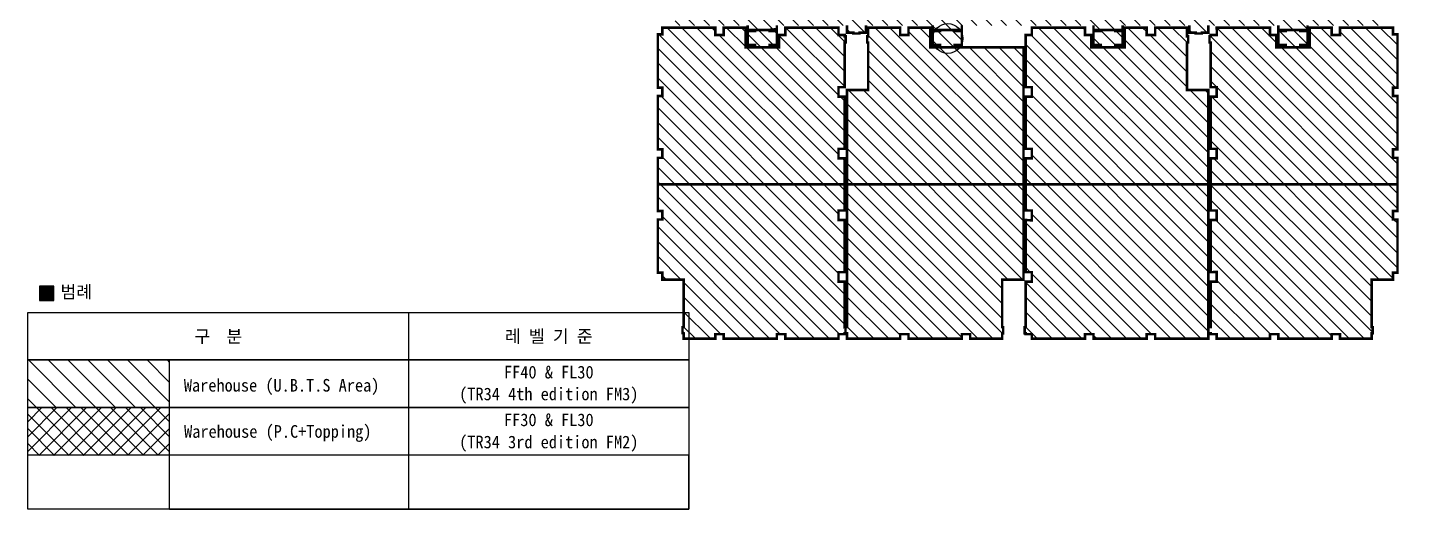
# Model space of a CAD drawing. Header units: millimetres. Extents: x 1364877 to 2662909, y 234189 to 1399913.
# Drawn here: x 1364877 to 1611641, y 535220 to 621110 of the extents above; entities that cross this region are included whole.
import ezdxf
from ezdxf.enums import TextEntityAlignment as Align

# ---------------------------------------------------------------- set-up
doc = ezdxf.new("R2010")
doc.units = ezdxf.units.MM
doc.header["$LTSCALE"] = 5
doc.header["$MEASUREMENT"] = 0
for name, color, linetype, lineweight in [('A-MKXS-LEAD', 7, 'CONTINUOUS', 25), ('A-XXXX-HATC', 8, 'CONTINUOUS', 18), ('A-XXXX-TABL', 7, 'CONTINUOUS', 25), ('A-XXXX-TXT1', 3, 'CONTINUOUS', 25)]:
    doc.layers.add(name, color=color, linetype=linetype, lineweight=lineweight)
for name, color, linetype in [('BOX', 7, 'CONTINUOUS'), ('DW-Area', 3, 'CONTINUOUS'), ('DW-Constr J', 1, 'CONTINUOUS'), ('DW-ETC', 7, 'CONTINUOUS')]:
    doc.layers.add(name, color=color, linetype=linetype)
doc.styles.add('돋움체', font='')
doc.styles.get('돋움체').set_extended_font_data('DotumChe')

msp = doc.modelspace()

# ---------------------------------------------------------------- hatches: boundary and pattern name
at = {"layer": 'A-XXXX-HATC'}
h = msp.add_hatch(dxfattribs=at)
h.set_pattern_fill('ANSI31', color=3, scale=20000, angle=90, style=0)
h.set_pattern_definition([(135, (0, 0), (-1767.766952966369, -1767.766952966369), [])])
h.paths.add_polyline_path([(1364887.732841644, 561869.7898428086), (1390220.584840756, 561869.7898428086), (1390220.584840756, 553365.7193176583), (1364887.732841644, 553365.7193176462)])
at = {"layer": 'BOX'}
h = msp.add_hatch(color=4, dxfattribs=at)
h.dxf.hatch_style = 1
h.paths.add_polyline_path([(1366970.446798531, 572475.6339242407), (1369521.667956542, 572475.6339242407), (1369521.667956542, 575026.8550822516), (1366970.446798531, 575026.8550822516)])
at = {"layer": 'DW-Area'}
h = msp.add_hatch(dxfattribs=at)
h.set_pattern_fill('ANSI31', color=256, scale=15000, angle=90)
h.set_pattern_definition([(135, (0, 0), (-1325.825214724777, -1325.825214724777), [])])
h.paths.add_polyline_path([(1488891.011442174, 643159.7937084521), (1488891.011442174, 643087.2937084521), (1488901.011442174, 643087.2937084521), (1488901.011442174, 643097.2937084521), (1489011.011442174, 643097.2937084521), (1489011.011442174, 643022.2937084521), (1488991.011442174, 643022.2937084521), (1488991.011442174, 641359.7937084526), (1487891.011442174, 641359.7937084531), (1487891.011442174, 641059.7937084526), (1487801.011442188, 641059.7937084526), (1487801.011442188, 639259.7937084526), (1487891.011442174, 639259.7937084526), (1487891.011442174, 637359.7937084526), (1477241.011442173, 637359.7937084526), (1477241.011442173, 632309.7937084526), (1478041.011442174, 632309.7937084521), (1478041.011442174, 631009.7937084521), (1477241.011442173, 631009.7937084521), (1477241.011442173, 629409.7937084568), (1480441.01144218, 629409.7937084563), (1480441.01144218, 621509.7937084526), (1493391.011442173, 621509.7937084526), (1493391.011442174, 620709.7937084526), (1494691.011442174, 620709.7937084521), (1494691.011442174, 620509.7937084526), (1493391.011442174, 620509.7937084526), (1493391.011442174, 618009.7937084526), (1494691.011442173, 618009.7937084526), (1494691.011442174, 617609.7937084526), (1492991.011442174, 617609.7937084526), (1492991.011442174, 621109.7937084526), (1489091.011442174, 621109.7937084526), (1489091.011442174, 619809.7937084531), (1487591.011442174, 619809.7937084531), (1487591.011442174, 621109.7937084526), (1478141.011442174, 621109.7937084526), (1478141.011442174, 619909.7937084521), (1477341.011442173, 619909.7937084531), (1477341.011442173, 610409.7937084526), (1478141.011442174, 610409.7937084521), (1478141.011442174, 608909.7937084521), (1477341.011442173, 608909.7937084526), (1477341.011442173, 599409.7937084526), (1478141.011442174, 599409.7937084521), (1478141.011442174, 597909.7937084521), (1477341.011442173, 597909.7937084526), (1477341.011442173, 588409.7937084526), (1478141.011442174, 588409.7937084521), (1478141.011442174, 586909.7937084521), (1477341.011442173, 586909.7937084521), (1477341.011442173, 577409.7937084521), (1478141.011442174, 577409.7937084521), (1478141.011442174, 576159.7937084526), (1481941.011442172, 576159.7937084526), (1481941.01144217, 567709.7937084512), (1481751.011442169, 567709.7937084512), (1481751.011442175, 566609.7937084521), (1481941.01144217, 566609.7937084512), (1481941.011442172, 565659.7937084526), (1487591.011442173, 565659.7937084526), (1487591.011442174, 566459.7937084526), (1489091.011442174, 566459.7937084526), (1489091.011442174, 565659.7937084526), (1498591.011442174, 565648.0117424853), (1498591.011442174, 566459.7937084526), (1500091.011442174, 566459.7937084526), (1500091.011442174, 565659.7937084526), (1509591.011442174, 565659.7937084526), (1509591.011442174, 566459.7937084526), (1510691.011442174, 566459.7937084521), (1510691.011442187, 566609.7937084517), (1510831.011442201, 566609.7937084503), (1510831.011442201, 567709.7937084517), (1510691.011442187, 567709.7937084503), (1510691.011442173, 575809.7937084526), (1509591.011442174, 575809.7937084526), (1509591.011442174, 577509.7937084526), (1510691.011442174, 577509.7937084526), (1510691.011442174, 586809.7937084526), (1509591.011442174, 586809.7937084526), (1509591.011442174, 588509.7937084526), (1510691.011442173, 588509.7937084526), (1510691.011442174, 597809.7937084526), (1509591.011442174, 597819.1993852231), (1509591.011442174, 599509.7937084526), (1510691.011442174, 599509.7937084526), (1510691.011442173, 608809.7937084526), (1509591.011442173, 608809.7937084526), (1509591.011442174, 610509.7937084531), (1510691.011442171, 610509.7937084531), (1510691.011442171, 618459.7937084531), (1510881.011442176, 618459.7937084531), (1510881.011442176, 619559.7937084531), (1510691.011442174, 619559.7937084526), (1510691.011442174, 619809.7937084526), (1509591.011442175, 619809.7937084526), (1509591.011442174, 621101.3911328256), (1500091.011442174, 621109.7937084526), (1500091.011442174, 619809.7937084531), (1498991.011442174, 619809.7937084531), (1498991.011442173, 617609.7937084526), (1497291.011442174, 617609.7937084526), (1497291.011442173, 618009.7937084526), (1498591.011442173, 618009.7937084526), (1498591.011442173, 620509.7937084526), (1497291.011442173, 620509.7937084526), (1497291.011442173, 620709.7937084526), (1498591.011442174, 620712.4438773846), (1498591.011442173, 621509.7937084526), (1511091.011442175, 621509.7937084526), (1511091.011442174, 620209.7937084521), (1512241.011442174, 620209.7937084521), (1512241.011442173, 620069.7937084461), (1513341.011442176, 620069.7937084461), (1513341.011442176, 620209.7937084521), (1514491.011442174, 620209.7937084521), (1514491.011442174, 621509.7937084521), (1526391.011442174, 621509.7937084521), (1526391.011442174, 620709.7937084521), (1527691.011442174, 620709.7937084521), (1527691.011442174, 620509.7937084521), (1526391.011442174, 620509.7937084521), (1526391.011442174, 618009.7937084521), (1527691.011442174, 618009.7937084521), (1527691.011442174, 617609.7937084531), (1525991.011442175, 617609.7937084526), (1525991.011442174, 621109.7937084526), (1522091.011442174, 621109.7937084526), (1522091.011442174, 619809.7937084531), (1520591.011442174, 619809.7937084531), (1520591.011442174, 621109.7937084526), (1514891.011442174, 621109.7937084526), (1514891.011442175, 619559.7937084512), (1514701.011442173, 619559.7937084512), (1514701.011442173, 618459.7937084521), (1514891.011442174, 618459.7937084521), (1514891.011442174, 610009.7937084526), (1511091.011442174, 610009.7937084521), (1511091.011442152, 567709.7937084517), (1510831.011442201, 567709.7937084503), (1510831.011442201, 566609.7937084503), (1511091.011442195, 566609.7937084489), (1511091.011442173, 565659.7937084526), (1520591.011442174, 565659.7937084526), (1520591.011442174, 566459.7937084521), (1522091.011442174, 566459.7937084521), (1522091.011442173, 565659.7937084526), (1531591.011442173, 565659.7937084526), (1531591.011442174, 566459.7937084521), (1533091.011442174, 566459.7937084521), (1533091.011442174, 565664.6681061961), (1538791.011442172, 565659.7937084526), (1538791.011442173, 566609.7937084531), (1538981.011442174, 566609.7937084526), (1538981.011442174, 567709.7937084526), (1538791.011442172, 567709.7937084526), (1538791.011442172, 576159.7937084521), (1542591.011442174, 576159.7937084521), (1542591.011442171, 617609.7937084521), (1530291.011442174, 617609.7937084521), (1530291.011442174, 618009.7937084531), (1531591.011442173, 618009.7937084535), (1531591.011442173, 620509.7937084521), (1530291.011442174, 620509.7937084521), (1530291.011442173, 620709.7937084521), (1531591.011442174, 620709.7937084521), (1531591.011442174, 621509.7937084526), (1555091.011442173, 621509.7937084526), (1555091.011442174, 620709.7937084521), (1556391.011442174, 620709.7937084521), (1556391.011442174, 620509.7937084521), (1555091.011442174, 620509.7937084521), (1555091.011442173, 618009.7937084521), (1556391.011442174, 618009.7937084521), (1556391.011442173, 617609.7937084526), (1554691.011442174, 617609.7937084526), (1554691.011442173, 619809.7937084531), (1553591.011442174, 619809.7937084531), (1553591.011442174, 621109.7937084526), (1544091.011442174, 621109.7937084526), (1544091.011442174, 619809.7937084531), (1542991.011442174, 619809.7937084531), (1542991.011442174, 610509.7937084531), (1544091.011442176, 610509.7937084521), (1544091.011442176, 608809.7937084526), (1542991.011442174, 608809.7937084526), (1542991.011442174, 599509.7937084531), (1544091.011442174, 599509.7937084521), (1544091.011442174, 597809.7937084526), (1542991.011442174, 597809.7937084526), (1542991.011442167, 588509.7937084531), (1544091.011442173, 588509.7937084521), (1544091.011442175, 586811.8700589623), (1542991.011442175, 586809.7937084526), (1542991.011442175, 577509.7937084531), (1544091.011442175, 577509.7937084531), (1544091.011442175, 575809.7937084526), (1542991.011442175, 575809.7937084526), (1542991.011442173, 567709.7937084512), (1542801.01144219, 567709.7937084512), (1542801.011442197, 566609.7937084521), (1542991.011442175, 566609.7937084531), (1542991.011442175, 566459.7937084526), (1544091.011442175, 566459.7937084521), (1544091.011442175, 565659.7937084526), (1553591.011442173, 565659.7937084526), (1553591.011442174, 566459.7937084526), (1555091.011442174, 566459.7937084526), (1555091.011442174, 565659.7937084526), (1564591.011442173, 565659.7937084526), (1564591.011442174, 566459.7937084526), (1566091.011442174, 566459.7937084526), (1566091.011442174, 565659.7937084526), (1575591.011442174, 565659.7937084526), (1575591.011442148, 566609.7937084512), (1575591.011442148, 567709.793708454), (1575591.011442148, 610009.7937084526), (1571791.011442174, 610009.7937084526), (1571791.011442174, 618459.7937084521), (1571981.011442174, 618459.7937084521), (1571981.011442174, 619559.7937084526), (1571791.011442172, 619559.7937084521), (1571791.011442172, 621109.7937084526), (1566091.011442174, 621109.7937084526), (1566091.011442174, 619809.7937084531), (1564591.011442174, 619809.7937084531), (1564591.011442173, 621109.7937084526), (1560691.011442173, 621109.7937084526), (1560691.011442173, 617609.7937084526), (1558991.011442174, 617609.7937084526), (1558991.011442174, 618009.7937084521), (1560291.011442173, 618009.7937084521), (1560291.011442173, 620509.7937084521), (1558991.011442174, 620509.7937084521), (1558991.011442174, 620709.7937084521), (1560291.011442174, 620709.7937084521), (1560291.011442174, 621509.7937084521), (1572191.011442174, 621509.7937084521), (1572191.011442174, 620209.7937084526), (1573341.011442174, 620209.7937084526), (1573341.011442174, 620069.7937084526), (1574441.011442174, 620069.7937084526), (1574441.011442174, 620209.7937084526), (1575591.011442174, 620209.7937084526), (1575591.011442175, 621509.7937084526), (1588091.011442174, 621509.7937084526), (1588091.011442174, 620709.7937084526), (1589391.011442174, 620709.7937084526), (1589391.011442174, 620509.7937084526), (1588091.011442174, 620509.7937084526), (1588091.011442174, 618009.7937084526), (1589391.011442174, 618009.7937084526), (1589391.011442174, 617609.7937084526), (1587691.011442174, 617609.7937084526), (1587691.011442174, 619809.7937084531), (1586591.011442173, 619809.7937084531), (1586591.011442173, 621109.7937084526), (1577091.011442173, 621109.7937084526), (1577096.642584533, 619809.7937084531), (1575991.011442176, 619809.7937084531), (1575991.011442174, 619559.7937084526), (1575801.011442174, 619559.7937084531), (1575801.011442174, 618459.7937084531), (1575991.011442174, 618459.7937084531), (1575991.011442176, 610509.7937084526), (1577091.011442176, 610509.7937084526), (1577091.011442176, 608809.7937084526), (1575991.011442176, 608809.7937084526), (1575991.011442176, 599509.7937084526), (1577091.011442174, 599509.7937084526), (1577091.011442176, 597809.7937084526), (1575991.011442174, 597809.7937084526), (1575991.011442176, 588509.7937084526), (1577091.011442174, 588509.7937084526), (1577091.011442176, 586809.7937084526), (1575991.011442176, 586809.7937084526), (1575991.011442174, 577509.7937084526), (1577091.011442174, 577524.5654842366), (1577091.011442176, 575809.7937084526), (1575991.011442176, 575809.7937084526), (1575991.011442157, 567709.7937084521), (1575591.011442148, 567709.7937084521), (1575591.011442174, 566609.7937084512), (1575991.011442174, 566609.7937084512), (1575991.011442174, 566459.7937084521), (1577091.011442174, 566459.7937084521), (1577091.011442174, 565659.7937084526), (1586591.011442173, 565659.7937084526), (1586591.011442174, 566459.7937084526), (1588091.011442174, 566459.7937084526), (1588091.011442174, 565659.7937084526), (1597591.011442173, 565659.7937084526), (1597591.011442174, 566459.7937084526), (1599091.011442174, 566459.7937084526), (1599091.011442174, 565659.7937084526), (1604741.011442172, 565659.7937084526), (1604741.011442165, 566609.7937084531), (1604931.011442172, 566609.7937084521), (1604931.011442172, 567709.7937084521), (1604741.011442165, 567709.7937084521), (1604741.011442173, 576159.7937084521), (1608541.011442174, 576159.7937084526), (1608541.011442174, 577409.7937084526), (1609341.011442173, 577409.7937084526), (1609341.011442173, 586909.7937084526), (1608541.011442173, 586909.7937084526), (1608541.011442173, 588409.7937084526), (1609341.011442173, 588409.7937084526), (1609341.011442173, 597909.7937084526), (1608541.011442174, 597909.7937084526), (1608541.011442174, 599409.7937084526), (1609341.011442173, 599409.7937084526), (1609341.011442173, 608909.7937084526), (1608541.011442174, 608909.7937084526), (1608541.011442173, 610409.7937084526), (1609341.011442173, 610409.7937084526), (1609341.011442173, 619909.7937084531), (1608541.011442173, 619909.7937084531), (1608541.011442173, 621109.7937084526), (1599091.011442174, 621109.7937084526), (1599091.011442174, 619809.7937084531), (1597591.011442173, 619809.7937084531), (1597591.011442173, 621109.7937084526), (1593691.011442174, 621109.7937084526), (1593691.011442174, 617609.7937084526), (1591991.011442173, 617609.7937084526), (1591991.011442173, 618009.7937084526), (1593291.011442174, 618009.7937084526), (1593291.011442173, 620509.7937084526), (1591991.011442173, 620509.7937084526), (1591991.011442174, 620709.7937084526), (1593291.011442173, 620709.7937084526), (1593291.011442174, 621509.7937084526), (1606241.01144217, 621509.7937084526), (1606241.01144217, 629411.8731283249), (1609441.011442174, 629411.8731283249), (1609441.011442174, 631009.7937084526), (1608641.011442174, 631009.7937084521), (1608641.011442174, 632309.7937084521), (1609441.011442174, 632309.7937084526), (1609441.011442174, 641359.7937084531), (1608641.011442173, 641359.7937084531), (1608641.011442174, 643059.7937084521), (1604141.011442173, 643059.7937084838), (1604141.011442173, 643159.7937084838), (1604091.011442174, 643159.7937084838), (1604091.011442174, 643149.7937084521), (1602991.011442174, 643149.7937084456), (1602991.011442175, 643059.7937084833), (1598991.011442174, 643059.7937084521), (1598991.011442174, 641359.7937084531), (1597691.011442175, 641359.7937084526), (1597691.011442174, 642309.7937084521), (1597241.011442111, 642309.7937084521), (1597241.011442111, 642259.7937083818), (1597091.011442181, 642259.7937084521), (1597091.011442181, 642659.7937084521), (1594791.011442181, 642659.7937080172), (1594791.011442181, 642259.7937084521), (1594641.011442349, 642259.7937050244), (1594641.011442349, 642309.7937084521), (1594141.011441978, 642309.7937084521), (1594141.011441978, 642259.7937084521), (1593991.011442181, 642259.7937084521), (1593991.011442168, 642659.7937080172), (1591691.011442168, 642659.7937080172), (1591691.011442181, 642259.7937084521), (1591541.011442181, 642259.7937083818), (1591541.011442181, 642309.7937084521), (1591041.011442013, 642309.7937050947), (1591041.011442013, 642259.7937050244), (1590891.011442181, 642259.7937050244), (1590891.011442168, 642659.7937080172), (1588591.011442181, 642659.7937080172), (1588591.011442181, 642259.7937084521), (1588441.011442251, 642259.7937084521), (1588441.011442251, 642309.7937084521), (1587991.011442174, 642309.7937084521), (1587991.011442175, 641359.7937084526), (1586691.011442171, 641359.7937084526), (1586691.011442174, 642309.7937084521), (1586241.011442111, 642309.7937084521), (1586241.011442111, 642259.7937083818), (1586091.011442181, 642259.7937083818), (1586091.011442181, 642659.7937084521), (1583791.011442181, 642659.7937080172), (1583791.011442181, 642259.7937084521), (1583641.011442349, 642259.7937084521), (1583641.011442349, 642309.7937050947), (1583141.011441978, 642309.793708522), (1583141.011441978, 642259.7937084521), (1582991.011442181, 642259.7937084521), (1582991.011442181, 642659.7937084521), (1580691.011442168, 642659.7937080172), (1580691.011442181, 642259.7937084521), (1580541.011442181, 642259.7937084521), (1580541.011442181, 642309.7937084521), (1580041.011442013, 642309.7937084521), (1580041.011442013, 642259.7937050244), (1579891.011442181, 642259.7937084521), (1579891.011442181, 642659.7937080172), (1577591.011442181, 642659.7937080172), (1577591.011442181, 642259.7937084521), (1577441.011442251, 642259.7937083818), (1577441.011442251, 642309.7937084521), (1576991.011442188, 642309.7937084521), (1576991.011442188, 641359.7937084526), (1575691.011442174, 641359.7937084526), (1575691.011442174, 642309.7937084521), (1575241.011442111, 642309.7937084521), (1575241.011442111, 642259.7937083818), (1575091.011442181, 642259.7937083818), (1575091.011442181, 642659.7937084521), (1572791.011442181, 642659.7937080172), (1572791.011442181, 642259.7937084521), (1572641.011442349, 642259.7937084521), (1572641.011442349, 642309.7937050947), (1572141.011441978, 642309.7937050947), (1572141.011441978, 642259.7937084521), (1571991.011442181, 642259.7937084521), (1571991.011442181, 642659.7937080172), (1571841.011442174, 642659.7937080172), (1571841.011442174, 639659.7937084521), (1569841.011442174, 639659.7937084521), (1569841.011442174, 642659.7937084521), (1569691.011442181, 642659.7937080172), (1569691.011442181, 642259.7937084521), (1569541.011442181, 642259.7937083818), (1569541.011442181, 642309.7937084521), (1569041.011442013, 642309.7937050947), (1569041.011442013, 642259.7937050244), (1568891.011442181, 642259.7937050244), (1568891.011442181, 642659.7937080172), (1566591.011442181, 642659.7937084521), (1566591.011442181, 642259.7937084521), (1566441.011442251, 642259.7937083818), (1566441.011442251, 642309.7937084521), (1565991.011442188, 642309.7937084521), (1565991.011442188, 641359.7937084526), (1564691.011442174, 641359.7937084526), (1564691.011442174, 642309.7937084521), (1564241.011442111, 642309.7937084521), (1564241.011442111, 642259.7937083818), (1564091.011442181, 642259.7937083818), (1564091.011442181, 642659.7937084521), (1561791.011442168, 642659.7937084521), (1561791.011442181, 642259.7937084521), (1561641.011442349, 642259.7937050244), (1561641.011442349, 642309.7937050947), (1561141.011441978, 642309.793708522), (1561141.011441978, 642259.7937084521), (1560991.011442181, 642259.7937084521), (1560991.011442168, 642659.7937080172), (1558691.011442181, 642659.7937080172), (1558691.011442181, 642259.7937084521), (1558541.011442181, 642259.7937083818), (1558541.011442181, 642309.7937084521), (1558041.011442013, 642309.7937084521), (1558041.011442013, 642259.7937050244), (1557891.011442181, 642259.7937050244), (1557891.011442181, 642659.7937080172), (1555591.011442181, 642659.7937080172), (1555591.011442181, 642259.7937084521), (1555441.011442251, 642259.7937083818), (1555441.011442251, 642309.7937084521), (1554991.011442174, 642309.7937084521), (1554991.011442171, 641359.7937084526), (1553691.011442174, 641359.7937084526), (1553691.011442174, 642309.7937084521), (1553241.011442111, 642309.7937084521), (1553241.011442111, 642259.7937083818), (1553091.011442181, 642259.7937084521), (1553091.011442181, 642659.7937084521), (1550791.011442181, 642659.7937080172), (1550791.011442181, 642259.7937084521), (1550641.011442349, 642259.7937050244), (1550641.011442349, 642309.7937050947), (1550141.011441978, 642309.793708522), (1550141.011441978, 642259.7937084521), (1549991.011442181, 642259.7937084521), (1549991.011442181, 642659.7937084521), (1547691.011442181, 642659.7937080172), (1547691.011442181, 642259.7937084521), (1547541.011442181, 642259.7937083818), (1547541.011442181, 642309.7937084521), (1547041.011442013, 642309.7937050947), (1547041.011442013, 642259.7937050244), (1546891.011442181, 642259.7937084521), (1546891.011442168, 642659.7937080172), (1544591.011442181, 642659.7937084521), (1544591.011442181, 642259.7937084521), (1544441.011442251, 642259.7937083818), (1544441.011442251, 642309.7937084521), (1543991.011442188, 642309.7937084521), (1543991.011442188, 641359.7937084526), (1542691.011442326, 641359.7937084526), (1542691.011442324, 643059.7937084121), (1538091.011442334, 643059.7937079609), (1538091.011442176, 643149.7937084084), (1536991.011442324, 643149.7937084084), (1536991.011442324, 643059.7937084121), (1532991.011442324, 643059.7937084084), (1532991.011442324, 641359.7937084526), (1531691.011442171, 641359.7937084526), (1531691.011442171, 642309.7937084521), (1531245.511442111, 642309.7937084521), (1531245.511442111, 642259.7937083818), (1531095.511442181, 642259.7937083818), (1531095.511442181, 642659.7937084521), (1528795.511442181, 642659.7937080172), (1528795.511442181, 642259.7937084521), (1528645.511442349, 642259.7937084521), (1528645.511442349, 642309.7937084521), (1528145.511441978, 642309.7937084521), (1528145.511441978, 642259.7937084521), (1527995.511442181, 642259.7937084521), (1527995.511442181, 642659.7937084521), (1525695.511442181, 642659.7937080172), (1525695.511442181, 642259.7937084521), (1525545.511442181, 642259.7937083818), (1525545.511442181, 642309.7937084521), (1525045.511442013, 642309.7937050947), (1525045.511442013, 642259.7937050244), (1524895.511442181, 642259.7937050244), (1524895.511442168, 642659.7937080172), (1522595.511442181, 642659.7937080172), (1522595.511442181, 642259.7937084521), (1522445.511442251, 642259.7937083818), (1522445.511442251, 642309.7937084521), (1521995.511442188, 642309.7937084521), (1521991.011442171, 641359.7937084526), (1520691.011442174, 641359.7937084526), (1520691.011442174, 642309.7937084521), (1520241.011442111, 642309.7937084521), (1520241.011442111, 642259.7937083818), (1520091.011441527, 642259.7937083818), (1520091.011442181, 642659.7937084521), (1517791.011442181, 642659.7937080172), (1517791.011442181, 642259.7937084521), (1517641.011442349, 642259.7937084521), (1517641.011442349, 642309.7937050947), (1517141.011441978, 642309.7937050947), (1517141.011441978, 642259.7937084521), (1516991.011442181, 642259.7937084521), (1516991.011442181, 642659.7937080172), (1516841.011442174, 642659.7937080172), (1516841.011442174, 639659.7937084521), (1514841.011442174, 639659.7937084521), (1514841.011442174, 642659.7937084521), (1514691.011442181, 642659.7937080172), (1514691.011442181, 642259.7937084521), (1514541.011442181, 642259.7937084521), (1514541.011442181, 642309.7937084521), (1514041.011442013, 642309.7937050947), (1514041.011442013, 642259.7937050244), (1513891.011442181, 642259.7937050244), (1513891.011442181, 642659.7937080172), (1511591.011442181, 642659.7937080172), (1511591.011442181, 642259.7937084521), (1511441.011442251, 642259.7937084521), (1511441.011442251, 642309.7937084521), (1510991.011442174, 642309.7937084521), (1510991.011442171, 641359.7937084526), (1509691.011442174, 641355.0625788128), (1509691.011442174, 642309.7937084521), (1509241.011442111, 642309.7937084521), (1509241.011442111, 642259.7937083818), (1509091.011442181, 642259.7937083818), (1509091.011442181, 642659.7937084521), (1506791.011442181, 642659.7937080172), (1506791.011442181, 642259.7937084521), (1506641.011442349, 642259.7937050244), (1506641.011442349, 642309.7937084521), (1506141.011441978, 642309.7937084521), (1506141.011441978, 642259.7937084521), (1505991.011442181, 642259.7937084521), (1505991.011442181, 642659.7937080172), (1503691.011442181, 642659.7937080172), (1503691.011442182, 642259.7937084521), (1503541.011442181, 642259.7937083818), (1503541.011442181, 642309.7937084521), (1503041.011442013, 642309.7937084521), (1503041.011442013, 642259.7937050244), (1502891.011442181, 642259.7937050244), (1502891.011442182, 642659.7937084521), (1500591.011442181, 642659.7937084521), (1500591.011442181, 642259.7937084521), (1500441.011442251, 642259.7937083818), (1500441.011442252, 642309.7937084521), (1499991.011442188, 642309.7937084521), (1499991.011442188, 641359.7937084526), (1498691.011442174, 641359.7937084526), (1498691.011442174, 642309.7937084521), (1498241.011442111, 642309.7937084521), (1498241.011442111, 642259.7937083823), (1498091.011442181, 642259.7937083823), (1498091.011442181, 642659.7937084521), (1495791.011442181, 642659.7937080177), (1495791.011442181, 642259.7937084521), (1495641.011442349, 642259.7937050249), (1495641.011442349, 642309.7937050947), (1495141.011442182, 642309.7937050947), (1495141.011442182, 642259.7937083823), (1494991.011442181, 642259.7937083823), (1494991.011442181, 642659.7937084521), (1492691.011442181, 642659.7937080177), (1492691.011442181, 642259.7937084521), (1492541.011442385, 642259.7937084521), (1492541.011442385, 642309.793708522), (1492041.011442139, 642309.7937084521), (1492041.011442139, 643032.2937084521), (1492031.011442139, 643032.2937084521), (1492031.011442139, 643022.2937084521), (1491921.011442139, 643022.2937084521), (1491921.011442139, 643055.2937084521), (1491921.011442139, 643064.2937084521), (1491921.011442139, 643097.2937084521), (1492031.011442139, 643097.2937084521), (1492031.011442139, 643087.2937084521), (1492041.011442139, 643087.2937084521), (1492041.01144221, 643159.7937084521)])
h.paths.add_polyline_path([(1521241.011442177, 697909.7937084531), (1524441.01144218, 697909.7937084531), (1524441.01144218, 705809.7937084526), (1537391.011442174, 705809.7937084526), (1537391.011442177, 706609.7937084526), (1538691.011442174, 706609.7940343382), (1538691.011442177, 706809.7937084526), (1537391.011442174, 706809.7937084526), (1537391.011442177, 709309.7937084526), (1538691.011442177, 709309.7937084526), (1538691.011442177, 709709.7937084526), (1536991.011442177, 709709.7937084526), (1536991.011442174, 706209.7937084526), (1533091.011442177, 706209.7937084526), (1533091.011442177, 707509.7937084521), (1531591.011442177, 707509.7937084521), (1531591.011442177, 706209.7937084526), (1522141.011442177, 706209.7937084526), (1522141.011442175, 707409.7940343382), (1521341.011442175, 707409.7940343382), (1521341.011442177, 716909.7937084526), (1522141.011442175, 716909.7940343382), (1522141.011442175, 718409.7940343382), (1521341.011442177, 718409.7937084526), (1521341.011442177, 727925.5677774331), (1522141.011442174, 727909.7940343382), (1522141.011442174, 729409.7940343382), (1521341.011442177, 729409.7940343382), (1521341.011442177, 738909.7937084526), (1522141.011442174, 738909.7940343382), (1522141.011442174, 740409.7940343382), (1521341.011442177, 740409.7937084526), (1521341.011442177, 749909.7937084526), (1522141.011442174, 749909.7940343382), (1522141.011442174, 751159.7940343382), (1525941.011442151, 751159.7940343382), (1525941.011442151, 759609.7940343387), (1525751.011442151, 759609.7940343387), (1525751.011442157, 760709.7940343382), (1525941.011442151, 760709.7940343382), (1525941.011442151, 761659.7937084526), (1531591.011442177, 761659.7937084526), (1531591.011442174, 760859.7940343382), (1533091.011442174, 760859.7940343382), (1533091.011442177, 761659.7937084526), (1542591.011442177, 761659.7937084526), (1542591.011442174, 760859.7940343382), (1544091.011442174, 760859.7940343382), (1544091.011442174, 761659.7937084526), (1553591.011442176, 761659.7937084526), (1553591.011442174, 760859.7940343387), (1554691.011442174, 760859.7940343387), (1554691.011442182, 760709.7940343387), (1554831.011442188, 760709.7940343387), (1554831.011442188, 759609.7940343387), (1554691.011442182, 759609.7940343387), (1554691.011442174, 751509.7937084526), (1553582.866314696, 751520.1979240543), (1553591.011442174, 749809.7937084526), (1554691.011442174, 749809.7937084526), (1554691.011442174, 740509.7937084526), (1553591.011442174, 740500.1878132542), (1553591.011442174, 738809.7937084526), (1554691.011442174, 738809.7937084526), (1554691.011442174, 729509.7937084526), (1553583.794454149, 729530.4074247825), (1553591.011442175, 727809.7937084526), (1554691.011442175, 727809.7937084526), (1554691.011442174, 718509.7937084526), (1553591.011442174, 718509.7937084526), (1553591.011442174, 716809.7937084526), (1554691.011442174, 716809.7937084526), (1554691.011442149, 708859.7940343368), (1554881.011442173, 708859.7940343377), (1554881.011442167, 707759.7940343377), (1554691.011442174, 707759.7940343377), (1554691.011442177, 707509.7937084521), (1553591.011442177, 707509.7937084521), (1553591.011442177, 706209.7937084526), (1544091.011442177, 706209.7937084526), (1544091.011442174, 707509.7937084521), (1542991.011442174, 707509.7937084521), (1542991.011442177, 709709.7937084526), (1541291.011442177, 709709.7937084526), (1541291.011442177, 709309.7937084526), (1542591.011442177, 709309.7937084526), (1542591.011442177, 706809.7937084526), (1541291.011442177, 706809.7937084526), (1541291.011442177, 706609.7937084517), (1542591.011442177, 706609.7937084517), (1542591.011442175, 705809.7937084526), (1555091.011442175, 705809.7937084526), (1555091.011442174, 707109.7940343382), (1556241.011442151, 707109.7940343382), (1556241.011442149, 707249.7940343447), (1557341.011442152, 707249.7940343447), (1557341.011442151, 707109.7940343382), (1558491.011442151, 707109.7940343382), (1558491.011442151, 705809.7937084526), (1570391.011442174, 705809.7937084526), (1570391.011442177, 706609.7937084531), (1571691.011442177, 706609.7937084521), (1571691.011442177, 706809.7937084531), (1570391.011442177, 706809.7937084531), (1570391.011442177, 709309.7937084531), (1571691.011442177, 709309.7937084531), (1571691.011442177, 709709.7937084531), (1569991.011442177, 709709.7937084531), (1569991.011442174, 706209.7937084526), (1566091.011442174, 706209.7937084526), (1566091.011442177, 707509.7937084521), (1564591.011442177, 707509.7937084521), (1564591.011442174, 706209.7937084526), (1558891.011442151, 706209.7937084526), (1558891.011442152, 707759.7940343363), (1558701.011442176, 707759.7940343363), (1558701.011442176, 708859.7940343368), (1558891.011442151, 708859.7940343368), (1558891.011442151, 717309.7940343387), (1555091.011442174, 717309.7940343377), (1555091.011442174, 761659.7937084526), (1564591.011442174, 761659.7937084526), (1564591.011442174, 760861.8859350436), (1566091.011442174, 760859.7940343387), (1566091.011442174, 761659.7937084526), (1575591.011442174, 761659.7937084526), (1575591.011442174, 760859.7940343387), (1577091.011442174, 760859.7940343387), (1577091.011442174, 761659.7937084526), (1586591.011442174, 761659.7937084526), (1586591.011442174, 760859.7940343387), (1587691.011442174, 760859.7940343387), (1587691.011442175, 760709.7940343377), (1587881.011442174, 760709.7940343373), (1587881.011442174, 759609.7940343382), (1587691.011442172, 759609.7940343377), (1587691.011442172, 751509.7937084526), (1586591.011442174, 751509.7937084526), (1586591.011442177, 749809.7937084531), (1587691.011442177, 749809.7937084531), (1587691.011442177, 740509.7937084526), (1586591.011442177, 740509.7937084526), (1586591.011442177, 738809.7937084531), (1587691.011442177, 738809.7937084521), (1587691.011442177, 729509.7937084526), (1586591.011442177, 729509.7937084526), (1586591.011442174, 727809.7937084531), (1587691.011442174, 727809.7937084531), (1587691.011442177, 718509.7937084526), (1586591.011442177, 718509.7937084526), (1586591.011442177, 716809.7937084531), (1587691.011442177, 716809.7937084521), (1587691.011442177, 707509.7937084521), (1586591.011442177, 707509.7937084521), (1586591.011442174, 706209.7937084526), (1577091.011442174, 706209.7937084526), (1577091.011442177, 707509.7937084521), (1575991.011442177, 707509.7937084521), (1575991.011442174, 709709.7937084526), (1574291.011442174, 709709.2923355886), (1574291.011442174, 709309.2923355886), (1575591.011442174, 709309.2923355886), (1575591.011442174, 706809.2923355886), (1574291.011442174, 706809.2923355886), (1574291.011442174, 706609.2923355886), (1575591.011442174, 706609.2923355886), (1575591.011442177, 705809.7937084526), (1599091.011442177, 705809.7937084526), (1599091.011442174, 706609.7937084526), (1600391.011442174, 706609.7937084517), (1600391.011442174, 706809.7937084526), (1599091.011442174, 706809.7937084526), (1599091.011442174, 709309.7937084526), (1600391.011442174, 709309.7937084526), (1600391.011442174, 709709.7937084526), (1588091.011442174, 709709.7937084526), (1588091.011442175, 751159.7940343387), (1591891.011442175, 751159.7940343387), (1591891.011442176, 759609.7940343373), (1591701.011442229, 759609.7940343373), (1591701.011442229, 760709.7940343368), (1591891.011442176, 760709.7940343368), (1591891.011442176, 761659.7937084526), (1597591.011442174, 761659.7937084526), (1597591.011442174, 760859.7940343382), (1599091.011442174, 760859.7940343382), (1599091.011442174, 761659.7937084526), (1608591.011442174, 761659.7937084526), (1608591.011442174, 760859.7940343382), (1610091.011442174, 760859.7940343382), (1610091.011442174, 761659.7937084526), (1619591.011442174, 761659.7937084526), (1619591.011442174, 717309.7940343382), (1615791.011442151, 717309.7940343382), (1615791.011442152, 708859.7940343368), (1615981.011442176, 708859.7940343368), (1615981.011442176, 707759.7940343382), (1615791.011442149, 707759.7940343382), (1615791.011442154, 706209.7937084526), (1610091.011442177, 706209.7937084526), (1610091.011442174, 707609.7940343382), (1608591.011442174, 707609.7940343382), (1608591.011442177, 706209.7937084526), (1604691.011442177, 706209.7937084526), (1604691.011442174, 709709.7937084526), (1602991.011442174, 709709.7937084526), (1602991.011442174, 709309.7937084526), (1604291.011442174, 709309.7937084526), (1604291.011442174, 706809.7937084526), (1602991.011442174, 706809.7937084526), (1602991.011442174, 706609.7937084526), (1604291.011442174, 706609.7937084526), (1604291.011442177, 705809.7937084531), (1616191.011442177, 705809.7937084531), (1616191.011442174, 707109.7940343382), (1617341.011442151, 707109.7940343382), (1617341.011442148, 707249.7940343447), (1618441.011442151, 707249.7940343447), (1618441.011442151, 707109.7940343382), (1619591.011442174, 707109.7940343382), (1619591.011442177, 705809.7937084531), (1632091.011442177, 705809.7937084531), (1632091.011442174, 706609.7937084526), (1633391.011442174, 706609.7937084526), (1633391.011442174, 706809.7937084526), (1632091.011442174, 706809.7937084526), (1632091.011442174, 709309.7937084526), (1633391.011442174, 709309.7937084526), (1633391.011442174, 709709.7937084526), (1631691.011442174, 709709.7937084526), (1631691.011442177, 707509.7937084521), (1630591.011442177, 707509.7937084521), (1630591.011442177, 706209.7937084526), (1621091.011442177, 706209.7937084526), (1621091.011442174, 707509.7937084526), (1619991.011442174, 707509.7937084526), (1619991.011442152, 707759.7940343368), (1619801.011442172, 707759.7940343387), (1619801.011442172, 708859.7940343368), (1619991.011442152, 708859.7940343368), (1619991.011442177, 716809.7937084517), (1621091.011442177, 716809.7937084517), (1621091.011442174, 718509.7937084526), (1619991.011442174, 718509.7937084526), (1619991.011442177, 727809.7937084521), (1621091.011442177, 727809.7937084526), (1621091.011442177, 729509.7937084526), (1619991.011442177, 729509.7937084526), (1619991.011442177, 738809.7937084526), (1621091.011442177, 738809.7937084526), (1621091.011442174, 740509.7937084526), (1619991.011442174, 740509.7937084526), (1619991.011442174, 749809.7937084526), (1621091.011442174, 749809.7937084526), (1621091.011442177, 751509.7937084526), (1619991.011442177, 751509.7937084526), (1619991.011442155, 759609.7940343387), (1619851.011442148, 759609.7940343387), (1619851.011442148, 760709.7940343387), (1619991.011442174, 760709.7940343387), (1619991.011442174, 760859.7940343382), (1621091.011442174, 760859.7940343382), (1621091.011442174, 761659.7937084526), (1630591.011442174, 761659.7937084526), (1630591.011442174, 760859.7940343382), (1632091.011442174, 760859.7940343382), (1632091.011442174, 761659.7937084526), (1641591.011442174, 761659.7937084526), (1641591.011442174, 760859.7940343382), (1643091.011442174, 760859.7940343382), (1643091.011442174, 761659.7937084526), (1648741.011442176, 761659.7937084526), (1648741.011442177, 760709.7940343396), (1648931.011442176, 760709.7940343382), (1648931.011442176, 759609.7940343382), (1648741.011442175, 759609.7940343396), (1648741.011442176, 751159.7940343382), (1652541.011442174, 751159.7940343382), (1652541.011442174, 749909.7940343382), (1653341.011442177, 749909.7940343382), (1653341.011442177, 740409.7940343382), (1652541.011442174, 740409.7940343382), (1652541.011442174, 738909.7940343382), (1653341.011442177, 738909.7940343382), (1653341.011442177, 729409.7940343382), (1652541.011442174, 729409.7940343382), (1652541.011442174, 727909.7940343382), (1653341.011442177, 727909.7940343382), (1653341.011442177, 718409.7940343382), (1652541.011442174, 718409.7940343382), (1652541.011442174, 716909.7940343382), (1653341.011442177, 716909.7940343382), (1653341.011442177, 707409.7940343382), (1652541.011442174, 707409.7940343382), (1652541.011442177, 706209.7937084526), (1643091.011442177, 706209.7937084526), (1643091.011442177, 707509.7937084521), (1641591.011442177, 707509.7937084521), (1641591.011442177, 706209.7937084526), (1637691.011442177, 706209.7937084526), (1637691.011442174, 709709.7937084526), (1635991.011442174, 709709.7937084526), (1635991.011442174, 709309.7937084526), (1637291.011442174, 709309.7937084526), (1637291.011442174, 706809.7937084526), (1635991.011442174, 706809.7937084526), (1635991.011442174, 706609.7937084517), (1637291.011442174, 706609.7937084517), (1637291.011442177, 705809.7937084531), (1650241.011442172, 705809.7937084526), (1650241.011442172, 698309.7937084875), (1641691.011442175, 698309.7937084875), (1641691.011442183, 691109.7937084526), (1641781.011442175, 691109.7937084526), (1641781.011442175, 689309.7937084526), (1641691.011442184, 689309.7937084526), (1641691.011442187, 686359.7940343382), (1641691.011442187, 684297.2940343387), (1641671.011442187, 684297.2940343387), (1641671.011442187, 684222.2940343387), (1641781.011442187, 684222.2940343387), (1641781.011442187, 684232.2940343387), (1641791.011442174, 684232.2940343387), (1641791.011442174, 684159.7940343382), (1638641.011442153, 684159.7940343382), (1638641.011442153, 685009.7940343387), (1638141.011441977, 685009.7940342688), (1638141.011441977, 685059.7940343387), (1637991.011442181, 685059.7940343387), (1637991.011442181, 684659.7940343382), (1635691.011442181, 684659.7940347731), (1635691.011442181, 685059.7940343387), (1635541.01144218, 685059.7940343387), (1635541.01144218, 685009.7940343387), (1635041.011442012, 685009.7940343387), (1635041.011442012, 685059.7940377659), (1634891.011442181, 685059.7940343387), (1634891.011442181, 684659.7940347731), (1632591.011442181, 684659.7940347731), (1632591.011442181, 685059.7940343387), (1632441.011442251, 685059.7940344085), (1632441.011442251, 685009.7940343387), (1631991.011442187, 685009.7940343387), (1631991.011442375, 685959.7937084531), (1630691.011442362, 685959.7937084531), (1630691.011442174, 685009.7940343387), (1630241.011442098, 685009.7940343387), (1630241.011442098, 685059.7940344085), (1630091.011442168, 685059.7940344085), (1630091.011442168, 684659.7940343387), (1627791.011442181, 684659.7940343382), (1627791.011442168, 685059.7940343387), (1627641.011442335, 685059.7940343387), (1627641.011442335, 685009.7940343387), (1627141.011442168, 685009.7940343387), (1627141.011442168, 685059.7940344085), (1626991.011442168, 685059.7940343387), (1626991.011442168, 684659.7940347731), (1624691.011442181, 684659.7940343382), (1624691.011442181, 685059.7940343387), (1624541.011442371, 685059.7940343387), (1624541.011442371, 685009.7397667846), (1624041.011441999, 685009.7397667846), (1624041.011441999, 685059.7940377659), (1623891.011442168, 685059.7940343387), (1623891.011442168, 684659.7940343382), (1621591.011442168, 684659.7940343387), (1621591.011442168, 685059.7940343387), (1621441.011442238, 685059.7940344085), (1621441.011442238, 685009.7940343387), (1620991.011442174, 685009.7940343387), (1620991.011442362, 685959.7937084531), (1619686.511442362, 685959.7937084531), (1619686.51144216, 685009.7940343387), (1619236.511442098, 685009.7940343387), (1619236.511442098, 685059.7940344085), (1619086.511442168, 685059.7940343387), (1619086.511442168, 684659.7940343387), (1616786.511442181, 684659.7940347731), (1616786.511442181, 685059.7940343387), (1616636.511442335, 685059.7940377659), (1616636.511442335, 685009.7940343387), (1616136.511442168, 685009.7940343387), (1616136.511442168, 685059.7940344085), (1615986.511442168, 685059.7940343387), (1615986.511442181, 684659.7940347731), (1615841.011442178, 684659.7940347731), (1615841.011442178, 687659.7940343382), (1613841.011442178, 687659.7940343382), (1613841.011442178, 684659.7940343387), (1613686.511442168, 684659.7940343382), (1613686.511442168, 685059.7940343387), (1613536.511442371, 685059.7940343387), (1613536.511442371, 685009.7940343387), (1613036.511441999, 685009.7940343387), (1613036.511441999, 685059.7940377659), (1612886.511442168, 685059.7940343387), (1612886.511442168, 684659.7940343382), (1610586.511442168, 684659.7940343387), (1610586.511442168, 685059.7940343387), (1610436.511442238, 685059.7940344085), (1610436.511442238, 685009.7940343387), (1609986.511442174, 685009.7940343387), (1609986.511442174, 685966.1762113689), (1608686.511442174, 685966.1762113689), (1608686.51144216, 685009.7940343387), (1608236.511442098, 685009.7940343387), (1608236.511442098, 685059.7940344085), (1608086.511442168, 685059.7940343387), (1608086.511442168, 684659.7940343382), (1605786.511442181, 684659.7940347731), (1605786.511442168, 685059.7940343387), (1605636.511442335, 685059.7940343387), (1605636.511442335, 685009.7940376961), (1605136.511442168, 685009.7940343387), (1605136.511442168, 685059.7940344085), (1604986.511442168, 685059.7940343387), (1604986.511442181, 684659.7940343382), (1602686.511442181, 684659.7940347731), (1602686.511442168, 685059.7940343387), (1602536.511442371, 685059.7940343387), (1602536.511442371, 685009.7940342688), (1602036.511441999, 685009.7940342688), (1602036.511441999, 685059.7940377659), (1601886.511442168, 685059.7940343387), (1601886.511442168, 684659.7940343382), (1599586.511442168, 684659.7940343382), (1599586.511442168, 685059.7940343387), (1599436.511442238, 685059.7940343387), (1599436.511442238, 685009.7940343387), (1598986.511442174, 685009.7940343387), (1598986.511442174, 685966.1762113689), (1597691.011441991, 685966.1762113689), (1597691.011441993, 684259.7940342986), (1593691.011441991, 684259.7940342986), (1593691.011441991, 684169.7940340951), (1592591.011442303, 684169.7940341017), (1592591.011442303, 684259.7940342949), (1587991.011441991, 684259.7940342865), (1587991.011441995, 685959.7937084526), (1586691.011442179, 685959.7937084526), (1586691.01144216, 685009.7940343387), (1586241.011442098, 685009.7940343387), (1586241.011442098, 685059.7940344085), (1586091.011442168, 685059.7940343387), (1586091.011442168, 684659.7940343382), (1583791.011442168, 684659.7940347731), (1583791.011442168, 685059.7940343387), (1583641.011442335, 685059.7940377659), (1583641.011442335, 685009.7940343387), (1583141.011442168, 685009.7940343387), (1583141.011442168, 685059.7940344085), (1582991.011442168, 685059.7940343387), (1582991.011442181, 684659.7940347731), (1580691.011442168, 684659.7940347731), (1580691.011442168, 685059.7940343387), (1580541.011442371, 685059.7940343387), (1580541.011442371, 685009.7940343387), (1580041.011441999, 685009.7940343387), (1580041.011441999, 685059.7940377659), (1579891.011442168, 685059.7940343387), (1579891.011442181, 684659.7940347731), (1577591.011442168, 684659.7940347731), (1577591.011442168, 685059.7940343387), (1577441.011442238, 685059.7940344085), (1577441.011442238, 685009.7940343387), (1576991.011442174, 685009.7940343387), (1576991.011442179, 685959.7937084526), (1575691.011442179, 685959.7937084526), (1575691.01144216, 685009.7940343387), (1575241.011442098, 685009.7940343387), (1575241.011442098, 685059.7940344085), (1575091.011442168, 685059.7940343387), (1575091.011442168, 684659.7940343387), (1572791.011442168, 684659.7940347731), (1572791.011442168, 685059.7940343387), (1572641.011442335, 685059.7940343387), (1572641.011442335, 685009.7940376961), (1572141.011442168, 685009.7940343387), (1572141.011442168, 685059.7940344085), (1571991.011442168, 685059.7940343387), (1571991.011442168, 684659.7940347731), (1569691.011442181, 684659.7940343382), (1569691.011442181, 685059.7940343387), (1569541.011442371, 685059.7940343387), (1569541.011442371, 685009.7940342688), (1569041.011441999, 685009.7940376961), (1569041.011441999, 685059.7940377659), (1568891.011442168, 685059.7940343387), (1568891.011442168, 684659.7940343387), (1566591.011442168, 684659.7940343382), (1566591.011442168, 685059.7940343387), (1566441.011442238, 685059.7940343387), (1566441.011442238, 685009.7940343387), (1565991.011442174, 685009.7940343387), (1565991.011442179, 685959.7937084526), (1564691.011442179, 685959.7937084526), (1564691.01144216, 685009.7940343387), (1564241.011442098, 685009.7940343387), (1564241.011442098, 685059.7940344085), (1564091.011442168, 685059.7940343387), (1564091.011442168, 684659.7940343382), (1561791.011442181, 684659.7940347731), (1561791.011442168, 685059.7940343387), (1561641.011442335, 685059.7940377659), (1561641.011442335, 685009.7940343387), (1561141.011442168, 685009.7940343387), (1561141.011442168, 685059.7940344085), (1560991.011442168, 685059.7940344085), (1560991.011442181, 684659.7940347731), (1560841.011442178, 684659.7940347731), (1560841.011442178, 687659.7940343382), (1558841.011442178, 687659.7940343382), (1558841.011442178, 684659.7940343387), (1558691.011442181, 684659.7940347731), (1558691.011442168, 685059.7940343387), (1558541.011442371, 685059.7940343387), (1558541.011442371, 685009.7940342688), (1558041.011441999, 685009.7940376961), (1558041.011441999, 685059.7940377659), (1557891.011442168, 685059.7940343387), (1557891.011442181, 684659.7940343382), (1555591.011442168, 684659.7940343387), (1555591.011442168, 685059.7940343387), (1555441.011442238, 685059.7940343387), (1555441.011442238, 685009.7940343387), (1554991.011442174, 685009.7940343387), (1554991.011442177, 685959.7937084521), (1553691.011442177, 685959.7937084521), (1553691.011442174, 685009.7940343387), (1553241.011442098, 685009.7940343387), (1553241.011442098, 685059.7940344085), (1553091.011442168, 685059.7940343387), (1553091.011442168, 684659.7940343387), (1550791.011442168, 684659.7940343382), (1550791.011442168, 685059.7940343387), (1550641.011442335, 685059.7940377659), (1550641.011442335, 685009.7940343387), (1550141.011442168, 685009.7940343387), (1550141.011442168, 685059.7940344085), (1549991.011442168, 685059.7940343387), (1549991.011442168, 684659.7940347731), (1547691.011442168, 684659.7940343382), (1547691.011442168, 685059.7940343387), (1547541.011442371, 685059.7940343387), (1547541.011442371, 685009.7940343387), (1547041.011441999, 685009.7940376961), (1547041.011441999, 685059.7940377659), (1546891.011442168, 685059.7940343387), (1546891.011442181, 684659.7940347731), (1544591.011442168, 684659.7940343382), (1544591.011442168, 685059.7940343387), (1544441.011442238, 685059.7940343387), (1544441.011442238, 685009.7940343387), (1543991.011442174, 685009.7940343387), (1543991.011442177, 685959.7937084521), (1542691.011442177, 685959.7937084521), (1542691.01144216, 685009.7940343387), (1542241.011442098, 685009.7940343387), (1542241.011442098, 685059.7940344085), (1542091.011442168, 685059.7940343387), (1542091.011442168, 684659.7940343387), (1539791.011442181, 684659.7940347731), (1539791.011442168, 685059.7940343387), (1539641.011442335, 685059.7940343387), (1539641.011442335, 685009.7940376961), (1539141.011442168, 685009.7940343387), (1539141.011442168, 685059.7940344085), (1538991.011442168, 685059.7940343387), (1538991.011442168, 684659.7940347731), (1536691.011442168, 684659.7940347731), (1536691.011442168, 685059.7940343387), (1536541.011442371, 685059.7940343387), (1536541.011442371, 685009.7940343387), (1536041.011441999, 685009.7940343387), (1536041.011441999, 685059.7940377659), (1535891.011442168, 685059.7940377659), (1535891.011442168, 684659.7940347731), (1533591.011442168, 684659.7940347731), (1533591.011442168, 685059.7940343387), (1533441.011442238, 685059.7940343387), (1533441.011442238, 685009.7940343387), (1532991.011442174, 685009.7940343387), (1532991.011442177, 685959.7937084521), (1531691.011442177, 685959.7937084521), (1531691.011442183, 684259.7940343382), (1527641.011442175, 684259.7940343219), (1527641.011442175, 684169.794034335), (1526591.011442174, 684169.7940343415), (1526591.011442173, 684159.7940343382), (1526541.011442175, 684159.7940343382), (1526541.011442175, 684259.7940343219), (1522041.011442174, 684259.7940343382), (1522041.011442174, 685959.7937084521), (1521241.011442177, 685959.7937084521), (1521241.011442177, 695009.7937084526), (1522041.011442174, 695009.7940343382), (1522041.011442174, 696309.7940343382), (1521241.011442177, 696309.7940343382)])
at = {"layer": 'DW-ETC'}
h = msp.add_hatch(dxfattribs=at)
h.set_pattern_fill('ANSI37', color=256, scale=15000)
h.set_pattern_definition([(45, (0, 0), (-1325.825214724777, 1325.825214724777), []), (135, (0, 0), (-1325.825214724777, -1325.825214724777), [])])
h.paths.add_polyline_path([(1364877.467447046, 553365.7193176583), (1364887.733188262, 544831.1895726686), (1390210.319868933, 544861.6487929942), (1390210.319657551, 553365.7193176583)])

# ---------------------------------------------------------------- linework, layer by layer
at = {"layer": 'A-MKXS-LEAD'}
msp.add_circle((1529077.192828773, 619177.3253709587), 2672.634951886853, dxfattribs=at)
at = {"layer": 'A-XXXX-TABL'}
for p, q in [((1364887.732841644, 561869.7898428086), (1482858.23309581, 561869.7898427849)), ((1364887.732841644, 553365.7193176583), (1482858.23309581, 553365.7193176583))]:
    msp.add_line(p, q, dxfattribs=at)
msp.add_lwpolyline([(1364887.732841644, 570290.8123352886), (1482858.23309581, 570290.8123352886), (1482858.23309581, 535219.6591978702), (1364887.732841644, 535219.6591978702)], close=True, dxfattribs=at)
for points in [[(1432910.39580046, 535219.6591978702), (1432910.39580046, 570290.8123352886)], [(1482858.23309581, 561869.789842797), (1364887.732841644, 561869.7898428086)], [(1390219.204991718, 535219.6591978702), (1390220.584840756, 561869.789842797)], [(1482858.23309581, 553365.7193176467), (1364887.732841644, 553365.7193176583)], [(1482858.23309581, 544861.6487924601), (1364887.732841644, 544861.6487924717)]]:
    msp.add_lwpolyline(points, dxfattribs=at)
at = {"layer": 'BOX', "color": 4}
msp.add_lwpolyline([(1366970.446798531, 572475.6339242407), (1369521.667956542, 572475.6339242407), (1369521.667956542, 575026.8550822516), (1366970.446798531, 575026.8550822516)], close=True, dxfattribs=at)
at = {"layer": 'DW-Area', "const_width": 450}
for points in [[(1493391.011442173, 621509.7937084526), (1493391.011442174, 620709.7937084526), (1494691.011442174, 620709.7937084521), (1494691.011442174, 620509.7937084526), (1493391.011442174, 620509.7937084526), (1493391.011442174, 618009.7937084526), (1494691.011442173, 618009.7937084526), (1494691.011442174, 617609.7937084526), (1492991.011442174, 617609.7937084526), (1492991.011442174, 621109.7937084526), (1489091.011442174, 621109.7937084526), (1489091.011442174, 619809.7937084531), (1487591.011442174, 619809.7937084531), (1487591.011442174, 621109.7937084526), (1478141.011442174, 621109.7937084526), (1478141.011442174, 619909.7937084521), (1477341.011442173, 619909.7937084531), (1477341.011442173, 610409.7937084526), (1478141.011442174, 610409.7937084521), (1478141.011442174, 608909.7937084521), (1477341.011442173, 608909.7937084526), (1477341.011442173, 599409.7937084526), (1478141.011442174, 599409.7937084521), (1478141.011442174, 597909.7937084521), (1477341.011442173, 597909.7937084526), (1477341.011442173, 588409.7937084526), (1478141.011442174, 588409.7937084521), (1478141.011442174, 586909.7937084521), (1477341.011442173, 586909.7937084521), (1477341.011442173, 577409.7937084521), (1478141.011442174, 577409.7937084521), (1478141.011442174, 576159.7937084526), (1481941.011442172, 576159.7937084526), (1481941.01144217, 567709.7937084512), (1481751.011442169, 567709.7937084512), (1481751.011442175, 566609.7937084521), (1481941.01144217, 566609.7937084512), (1481941.011442172, 565659.7937084526), (1487591.011442173, 565659.7937084526), (1487591.011442174, 566459.7937084526), (1489091.011442174, 566459.7937084526), (1489091.011442174, 565659.7937084526), (1498591.011442174, 565648.0117424853), (1498591.011442174, 566459.7937084526), (1500091.011442174, 566459.7937084526), (1500091.011442174, 565659.7937084526), (1509591.011442174, 565659.7937084526), (1509591.011442174, 566459.7937084526), (1510691.011442174, 566459.7937084521), (1510691.011442187, 566609.7937084517), (1510831.011442201, 566609.7937084503), (1510831.011442201, 567709.7937084517), (1510691.011442187, 567709.7937084503), (1510691.011442173, 575809.7937084526), (1509591.011442174, 575809.7937084526), (1509591.011442174, 577509.7937084526), (1510691.011442174, 577509.7937084526), (1510691.011442174, 586809.7937084526), (1509591.011442174, 586809.7937084526), (1509591.011442174, 588509.7937084526), (1510691.011442173, 588509.7937084526), (1510691.011442174, 597809.7937084526), (1509591.011442174, 597819.1993852231), (1509591.011442174, 599509.7937084526), (1510691.011442174, 599509.7937084526), (1510691.011442173, 608809.7937084526), (1509591.011442173, 608809.7937084526), (1509591.011442174, 610509.7937084531), (1510691.011442171, 610509.7937084531), (1510691.011442171, 618459.7937084531), (1510881.011442176, 618459.7937084531), (1510881.011442176, 619559.7937084531), (1510691.011442174, 619559.7937084526), (1510691.011442174, 619809.7937084526), (1509591.011442175, 619809.7937084526), (1509591.011442174, 621101.3911328256), (1500091.011442174, 621109.7937084526), (1500091.011442174, 619809.7937084531), (1498991.011442174, 619809.7937084531), (1498991.011442173, 617609.7937084526), (1497291.011442174, 617609.7937084526), (1497291.011442173, 618009.7937084526), (1498591.011442173, 618009.7937084526), (1498591.011442173, 620509.7937084526), (1497291.011442173, 620509.7937084526), (1497291.011442173, 620709.7937084526), (1498591.011442174, 620712.4438773846), (1498591.011442173, 621509.7937084526)], [(1526391.011442174, 621509.7937084521), (1526391.011442174, 620709.7937084521), (1527691.011442174, 620709.7937084521), (1527691.011442174, 620509.7937084521), (1526391.011442174, 620509.7937084521), (1526391.011442174, 618009.7937084521), (1527691.011442174, 618009.7937084521), (1527691.011442174, 617609.7937084531), (1525991.011442175, 617609.7937084526), (1525991.011442174, 621109.7937084526), (1522091.011442174, 621109.7937084526), (1522091.011442174, 619809.7937084531), (1520591.011442174, 619809.7937084531), (1520591.011442174, 621109.7937084526), (1514891.011442174, 621109.7937084526), (1514891.011442175, 619559.7937084512), (1514701.011442173, 619559.7937084512), (1514701.011442173, 618459.7937084521), (1514891.011442174, 618459.7937084521), (1514891.011442174, 610009.7937084526), (1511091.011442174, 610009.7937084521), (1511091.011442152, 567709.7937084517), (1510831.011442201, 567709.7937084503), (1510831.011442201, 566609.7937084503), (1511091.011442195, 566609.7937084489), (1511091.011442173, 565659.7937084526), (1520591.011442174, 565659.7937084526), (1520591.011442174, 566459.7937084521), (1522091.011442174, 566459.7937084521), (1522091.011442173, 565659.7937084526), (1531591.011442173, 565659.7937084526), (1531591.011442174, 566459.7937084521), (1533091.011442174, 566459.7937084521), (1533091.011442174, 565664.6681061961), (1538791.011442172, 565659.7937084526), (1538791.011442173, 566609.7937084531), (1538981.011442174, 566609.7937084526), (1538981.011442174, 567709.7937084526), (1538791.011442172, 567709.7937084526), (1538791.011442172, 576159.7937084521), (1542591.011442174, 576159.7937084521), (1542591.011442171, 617609.7937084521), (1530291.011442174, 617609.7937084521), (1530291.011442174, 618009.7937084531), (1531591.011442173, 618009.7937084535), (1531591.011442173, 620509.7937084521), (1530291.011442174, 620509.7937084521), (1530291.011442173, 620709.7937084521), (1531591.011442174, 620709.7937084521), (1531591.011442174, 621509.7937084526)], [(1511091.011442175, 621509.7937084526), (1511091.011442174, 620209.7937084521), (1512241.011442174, 620209.7937084521), (1512241.011442173, 620069.7937084461), (1513341.011442176, 620069.7937084461), (1513341.011442176, 620209.7937084521), (1514491.011442174, 620209.7937084521), (1514491.011442174, 621509.7937084521)], [(1555091.011442173, 621509.7937084526), (1555091.011442174, 620709.7937084521), (1556391.011442174, 620709.7937084521), (1556391.011442174, 620509.7937084521), (1555091.011442174, 620509.7937084521), (1555091.011442173, 618009.7937084521), (1556391.011442174, 618009.7937084521), (1556391.011442173, 617609.7937084526), (1554691.011442174, 617609.7937084526), (1554691.011442173, 619809.7937084531), (1553591.011442174, 619809.7937084531), (1553591.011442174, 621109.7937084526), (1544091.011442174, 621109.7937084526), (1544091.011442174, 619809.7937084531), (1542991.011442174, 619809.7937084531), (1542991.011442174, 610509.7937084531), (1544091.011442176, 610509.7937084521), (1544091.011442176, 608809.7937084526), (1542991.011442174, 608809.7937084526), (1542991.011442174, 599509.7937084531), (1544091.011442174, 599509.7937084521), (1544091.011442174, 597809.7937084526), (1542991.011442174, 597809.7937084526), (1542991.011442167, 588509.7937084531), (1544091.011442173, 588509.7937084521), (1544091.011442175, 586811.8700589623), (1542991.011442175, 586809.7937084526), (1542991.011442175, 577509.7937084531), (1544091.011442175, 577509.7937084531), (1544091.011442175, 575809.7937084526), (1542991.011442175, 575809.7937084526), (1542991.011442173, 567709.7937084512), (1542801.01144219, 567709.7937084512), (1542801.011442197, 566609.7937084521), (1542991.011442175, 566609.7937084531), (1542991.011442175, 566459.7937084526), (1544091.011442175, 566459.7937084521), (1544091.011442175, 565659.7937084526), (1553591.011442173, 565659.7937084526), (1553591.011442174, 566459.7937084526), (1555091.011442174, 566459.7937084526), (1555091.011442174, 565659.7937084526), (1564591.011442173, 565659.7937084526), (1564591.011442174, 566459.7937084526), (1566091.011442174, 566459.7937084526), (1566091.011442174, 565659.7937084526), (1575591.011442174, 565659.7937084526), (1575591.011442148, 566609.7937084512), (1575591.011442148, 567709.793708454), (1575591.011442148, 610009.7937084526), (1571791.011442174, 610009.7937084526), (1571791.011442174, 618459.7937084521), (1571981.011442174, 618459.7937084521), (1571981.011442174, 619559.7937084526), (1571791.011442172, 619559.7937084521), (1571791.011442172, 621109.7937084526), (1566091.011442174, 621109.7937084526), (1566091.011442174, 619809.7937084531), (1564591.011442174, 619809.7937084531), (1564591.011442173, 621109.7937084526), (1560691.011442173, 621109.7937084526), (1560691.011442173, 617609.7937084526), (1558991.011442174, 617609.7937084526), (1558991.011442174, 618009.7937084521), (1560291.011442173, 618009.7937084521), (1560291.011442173, 620509.7937084521), (1558991.011442174, 620509.7937084521), (1558991.011442174, 620709.7937084521), (1560291.011442174, 620709.7937084521), (1560291.011442174, 621509.7937084521)], [(1572191.011442174, 621509.7937084521), (1572191.011442174, 620209.7937084526), (1573341.011442174, 620209.7937084526), (1573341.011442174, 620069.7937084526), (1574441.011442174, 620069.7937084526), (1574441.011442174, 620209.7937084526), (1575591.011442174, 620209.7937084526), (1575591.011442175, 621509.7937084526)], [(1588091.011442174, 621509.7937084526), (1588091.011442174, 620709.7937084526), (1589391.011442174, 620709.7937084526), (1589391.011442174, 620509.7937084526), (1588091.011442174, 620509.7937084526), (1588091.011442174, 618009.7937084526), (1589391.011442174, 618009.7937084526), (1589391.011442174, 617609.7937084526), (1587691.011442174, 617609.7937084526), (1587691.011442174, 619809.7937084531), (1586591.011442173, 619809.7937084531), (1586591.011442173, 621109.7937084526), (1577091.011442173, 621109.7937084526), (1577096.642584533, 619809.7937084531), (1575991.011442176, 619809.7937084531), (1575991.011442174, 619559.7937084526), (1575801.011442174, 619559.7937084531), (1575801.011442174, 618459.7937084531), (1575991.011442174, 618459.7937084531), (1575991.011442176, 610509.7937084526), (1577091.011442176, 610509.7937084526), (1577091.011442176, 608809.7937084526), (1575991.011442176, 608809.7937084526), (1575991.011442176, 599509.7937084526), (1577091.011442174, 599509.7937084526), (1577091.011442176, 597809.7937084526), (1575991.011442174, 597809.7937084526), (1575991.011442176, 588509.7937084526), (1577091.011442174, 588509.7937084526), (1577091.011442176, 586809.7937084526), (1575991.011442176, 586809.7937084526), (1575991.011442174, 577509.7937084526), (1577091.011442174, 577524.5654842366), (1577091.011442176, 575809.7937084526), (1575991.011442176, 575809.7937084526), (1575991.011442157, 567709.7937084521), (1575591.011442148, 567709.7937084521), (1575591.011442174, 566609.7937084512), (1575991.011442174, 566609.7937084512), (1575991.011442174, 566459.7937084521), (1577091.011442174, 566459.7937084521), (1577091.011442174, 565659.7937084526), (1586591.011442173, 565659.7937084526), (1586591.011442174, 566459.7937084526), (1588091.011442174, 566459.7937084526), (1588091.011442174, 565659.7937084526), (1597591.011442173, 565659.7937084526), (1597591.011442174, 566459.7937084526), (1599091.011442174, 566459.7937084526), (1599091.011442174, 565659.7937084526), (1604741.011442172, 565659.7937084526), (1604741.011442165, 566609.7937084531), (1604931.011442172, 566609.7937084521), (1604931.011442172, 567709.7937084521), (1604741.011442165, 567709.7937084521), (1604741.011442173, 576159.7937084521), (1608541.011442174, 576159.7937084526), (1608541.011442174, 577409.7937084526), (1609341.011442173, 577409.7937084526), (1609341.011442173, 586909.7937084526), (1608541.011442173, 586909.7937084526), (1608541.011442173, 588409.7937084526), (1609341.011442173, 588409.7937084526), (1609341.011442173, 597909.7937084526), (1608541.011442174, 597909.7937084526), (1608541.011442174, 599409.7937084526), (1609341.011442173, 599409.7937084526), (1609341.011442173, 608909.7937084526), (1608541.011442174, 608909.7937084526), (1608541.011442173, 610409.7937084526), (1609341.011442173, 610409.7937084526), (1609341.011442173, 619909.7937084531), (1608541.011442173, 619909.7937084531), (1608541.011442173, 621109.7937084526), (1599091.011442174, 621109.7937084526), (1599091.011442174, 619809.7937084531), (1597591.011442173, 619809.7937084531), (1597591.011442173, 621109.7937084526), (1593691.011442174, 621109.7937084526), (1593691.011442174, 617609.7937084526), (1591991.011442173, 617609.7937084526), (1591991.011442173, 618009.7937084526), (1593291.011442174, 618009.7937084526), (1593291.011442173, 620509.7937084526), (1591991.011442173, 620509.7937084526), (1591991.011442174, 620709.7937084526), (1593291.011442173, 620709.7937084526), (1593291.011442174, 621509.7937084526)]]:
    msp.add_lwpolyline(points, dxfattribs=at)
at = {"layer": 'DW-Constr J', "const_width": 450}
for points in [[(1494691.011442174, 620709.7943602257), (1497291.011442174, 620709.7943602257)], [(1527691.011442174, 620709.7943602257), (1530291.011442174, 620709.7943602257)], [(1556391.011442174, 620709.7943602257), (1558991.011442174, 620709.7943602257)], [(1589391.011442174, 620709.7943602257), (1591991.011442174, 620709.7943602257)], [(1494691.011442174, 617609.7943602257), (1497291.011442174, 617609.7943602257)], [(1530291.011442174, 617609.7943602261), (1527691.011442174, 617609.7943602261)], [(1558991.011442174, 617609.7943602257), (1556391.011442174, 617609.7943602261)], [(1589391.011442174, 617609.7943602266), (1591991.011442174, 617609.7943602266)], [(1477341.011442173, 593159.7937084526), (1510691.011442173, 593159.7937084526)], [(1511091.011442165, 593159.7937084526), (1542591.011442173, 593159.7937084526)], [(1542991.01144217, 593159.7937084526), (1575591.011442148, 593159.7937084526)], [(1575991.011442175, 593159.7937084526), (1609341.011442173, 593159.7937084526)]]:
    msp.add_lwpolyline(points, dxfattribs=at)
at = {"layer": 'DW-ETC'}
msp.add_lwpolyline([(1390220.584840756, 535219.6591978702), (1482858.23309581, 535219.6591978702), (1482858.23309581, 544861.6487924717)], dxfattribs=at)

# ---------------------------------------------------------------- texts
at = {"layer": 'A-XXXX-TXT1', "style": '돋움체'}
for s, p in [('범례', (1370734.281328749, 574011.3431907133)), ('Warehouse (U.B.T.S Area)', (1392753.050710749, 557339.7639371846)), ('Warehouse (P.C+Topping)', (1392794.641762946, 549109.3793416889))]:
    msp.add_text(s, height=2250.000000000004, dxfattribs=at).set_placement(p, align=Align.MIDDLE_LEFT)
for s, p in [('구  분', (1398899.064321052, 566080.3010890419)), ('레 벨 기 준', (1457884.314448135, 566080.3010890419)), ('FF40 & FL30', (1457884.314448135, 559685.3724926584)), ('(TR34 4th edition FM3)', (1457884.314448135, 555792.8591586673)), ('FF30 & FL30', (1457884.314448135, 551181.2997139334)), ('(TR34 3rd edition FM2)', (1457884.314448135, 547229.9349728157))]:
    msp.add_text(s, height=2250.000000000004, dxfattribs=at).set_placement(p, align=Align.MIDDLE_CENTER)

doc.saveas('drawing.dxf')
